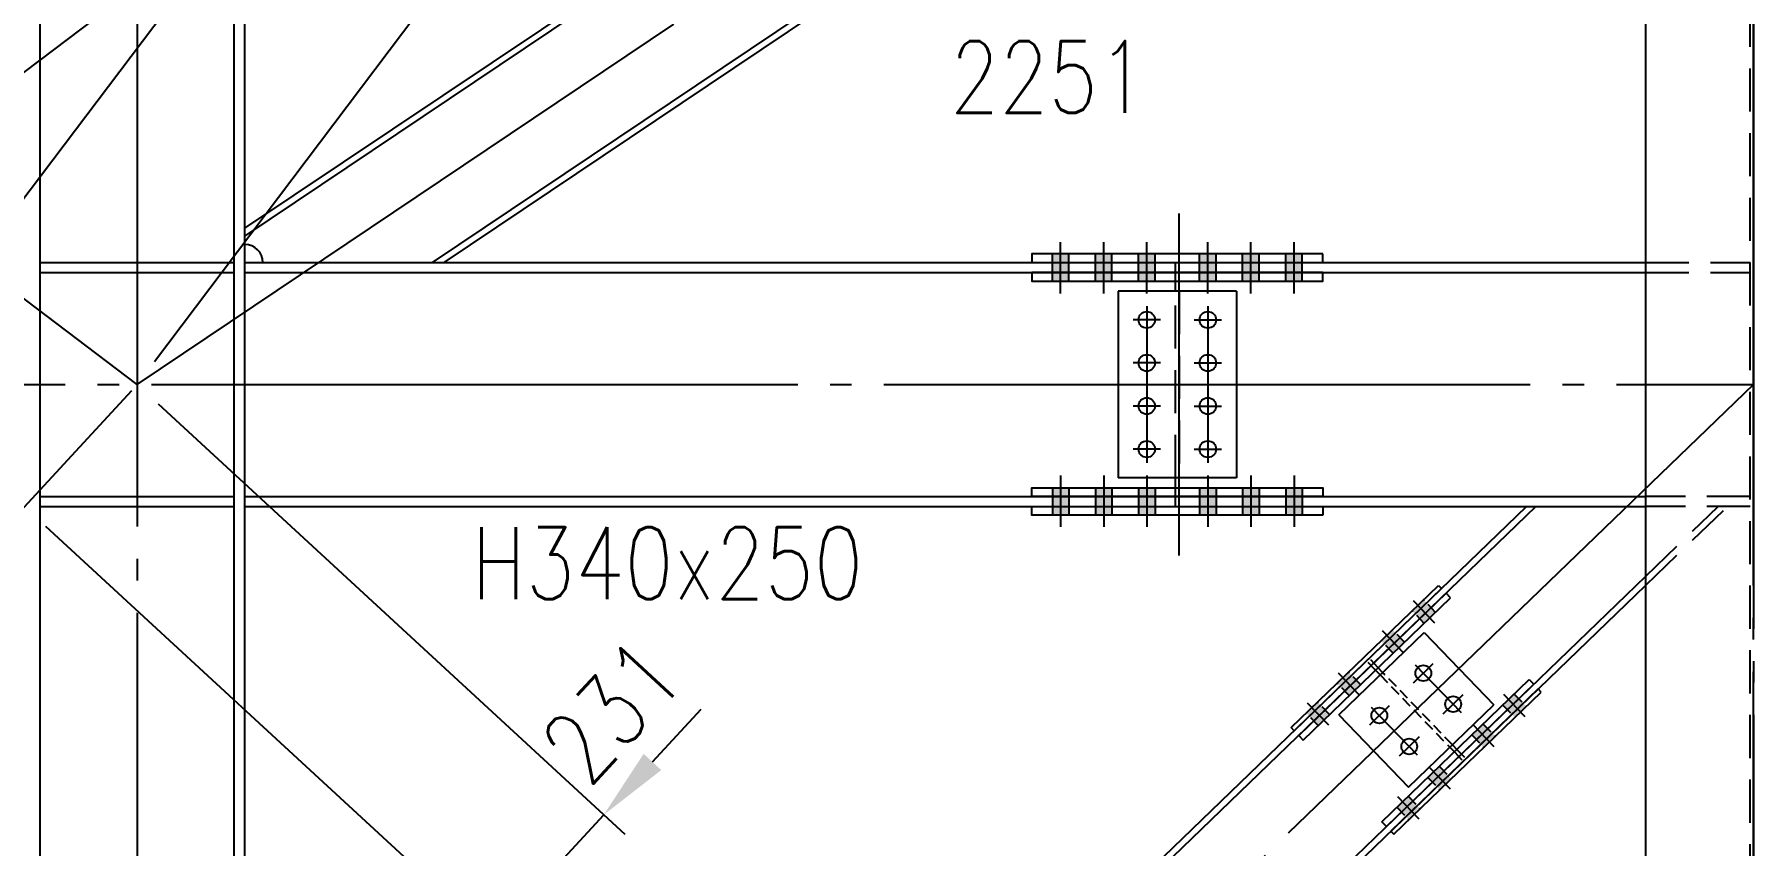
# Model space of a CAD drawing. Header units: millimetres. Extents: x 0 to 232280, y -26939 to 23794.
# Drawn here: x 148658 to 151052, y 6155 to 7285 of the extents above; entities that cross this region are included whole.
import ezdxf

# ---------------------------------------------------------------- set-up
doc = ezdxf.new("R2010")
doc.units = ezdxf.units.MM
doc.header["$LTSCALE"] = 30
doc.linetypes.add('JNK-CENTER', pattern=[34, 30, -1.5, 1, -1.5])
doc.linetypes.add('JNK-HIDDEN', pattern=[3, 2, -1])
for name, color, linetype in [('CEN-R', 1, 'JNK-CENTER'), ('CON-G', 3, 'Continuous'), ('CON-W', 7, 'Continuous'), ('CON-Y', 2, 'Continuous'), ('Dim-W', 7, 'Continuous'), ('HID-Y', 2, 'JNK-HIDDEN'), ('TXT-Y', 2, 'Continuous')]:
    doc.layers.add(name, color=color, linetype=linetype)
doc.styles.add('SIMPLEX', font='simplex.shx', dxfattribs={"width": 0.8})
doc.dimstyles.new('DIM40', dxfattribs={"dimscale": 40, "dimtxt": 2.5, "dimasz": 2.5, "dimexe": 1, "dimexo": 1, "dimgap": 1, "dimtad": 1, "dimdec": 0, "dimdsep": 46, "dimtxsty": 'SIMPLEX', "dimcen": 0, "dimclrd": 7, "dimclre": 7, "dimclrt": 2, "dimadec": 1, "dimazin": 2, "dimtfac": 1, "dimtdec": 0, "dimtix": 1, "dimtmove": 2, "dimatfit": 2, "dimfxl": 1, "dimtolj": 1, "dimtzin": 0, "dimarcsym": 1})

# ---------------------------------------------------------------- blocks, each defined once
blk = doc.blocks.new('A$C482E045D')
at = {"layer": 'CEN-R'}
blk.add_line((0, -136.6), (0, 35.2), dxfattribs=at)
at = {"layer": 'Dim-W', "ltscale": 0.5}
blk.add_solid([(-44, 0), (-44, -96), (44, 0), (44, -96)], dxfattribs=at)
at = {"layer": 'HID-Y'}
for p, q in [((-44, -96), (-44, 0)), ((44, -96), (44, 0))]:
    blk.add_line(p, q, dxfattribs=at)
blk = doc.blocks.new('A$C536E4F0C')
at = {"layer": 'CEN-R'}
for p, q in [((400, -227.3), (400, -596.7)), ((740, -227.3), (740, -596.7)), ((476.7, -292), (323.3, -292)), ((476.7, -292), (323.3, -292)), ((663.3, -292), (816.7, -292)), ((663.3, -292), (816.7, -292)), ((400, -443.3), (400, -596.7)), ((740, -443.3), (740, -596.7)), ((476.7, -532), (323.3, -532)), ((476.7, -532), (323.3, -532)), ((663.3, -532), (816.7, -532)), ((663.3, -532), (816.7, -532))]:
    blk.add_line(p, q, dxfattribs=at)
at = {"layer": 'CON-G'}
for p, q in [((0, 0), (1140, 0)), ((0, -24), (0, 0)), ((1140, 0), (1140, -24)), ((1140, -24), (0, -24)), ((1140, -60), (0, -60)), ((0, -60), (0, -96)), ((1140, -96), (1140, -60)), ((0, -96), (1140, -96)), ((240, -132), (900, -132)), ((240, -132), (240, -692)), ((560, -132), (560, -96)), ((580, -132), (580, -96)), ((900, -132), (900, -692)), ((1140, -96), (1140, -96)), ((0, -764), (0, -728)), ((0, -728), (1140, -728)), ((1140, -764), (0, -764)), ((240, -692), (900, -692)), ((560, -692), (560, -728)), ((580, -692), (580, -728)), ((1140, -728), (1140, -764)), ((1140, -728), (1140, -728)), ((1140, -800), (0, -800)), ((0, -800), (0, -824)), ((0, -824), (1140, -824)), ((1140, -824), (1140, -800))]:
    blk.add_line(p, q, dxfattribs=at)
for centre in [(400, -292), (740, -292), (400, -532), (740, -532)]:
    blk.add_circle(centre, 44, dxfattribs=at)
at = {"layer": 'HID-Y'}
for p, q in [((560, -96), (560, -24)), ((580, -96), (580, -24)), ((560, -132), (560, -692)), ((580, -692), (580, -132)), ((560, -728), (560, -800)), ((580, -728), (580, -800))]:
    blk.add_line(p, q, dxfattribs=at)
at = {"layer": 'Dim-W', "ltscale": 0.5}
for p in [(160, 0), (400, 0), (740, 0)]:
    blk.add_blockref('A$C482E045D', p, dxfattribs=at)
at = {"layer": 'Dim-W', "ltscale": 0.5, "xscale": -1}
blk.add_blockref('A$C482E045D', (980, 0), dxfattribs=at)
at = {"layer": 'Dim-W', "ltscale": 0.5, "xscale": -1, "rotation": 180}
for p in [(160, -824), (400, -824), (740, -824)]:
    blk.add_blockref('A$C482E045D', p, dxfattribs=at)
at = {"layer": 'Dim-W', "ltscale": 0.5, "rotation": 180}
blk.add_blockref('A$C482E045D', (980, -824), dxfattribs=at)
blk = doc.blocks.new('*D1746')
at = {"layer": 'DEFPOINTS', "color": 0, "ltscale": 0.5, "transparency": 16777216}
for p in [(148576.2, 8137.2), (147801.4, 7552.2), (148261.1, 6943.3)]:
    blk.add_point(p, dxfattribs=at)
at = {"layer": 'Dim-W', "color": 7, "linetype": 'ByBlock', "lineweight": -2, "ltscale": 0.5, "transparency": 16777216}
for p, q in [((148600.3, 8105.3), (149060.1, 7496.4)), ((147825.5, 7520.3), (148285.3, 6911.4)), ((148956.2, 7468), (148341, 7003.5))]:
    blk.add_line(p, q, dxfattribs=at)
at = {"layer": 'Dim-W', "color": 7, "ltscale": 0.5, "transparency": 16777216}
for points in [[(148946.1, 7481.3), (148966.2, 7454.7), (149036, 7528.3)], [(148330.9, 7016.8), (148351, 6990.2), (148261.1, 6943.3)]]:
    blk.add_solid(points, dxfattribs=at)
at = {"layer": 'Dim-W', "color": 2, "ltscale": 0.5, "transparency": 16777216, "insert": (148594.3, 7307.6), "char_height": 100, "attachment_point": 5, "rotation": 37.0528, "style": 'SIMPLEX'}
blk.add_mtext('\\A1;971', dxfattribs=at)
blk = doc.blocks.new('*D1838')
at = {"layer": 'DEFPOINTS', "color": 0, "ltscale": 0.5, "transparency": 16777216}
for p in [(149463.3, 8142.1), (148576.2, 6967.2), (148801.4, 6797.2)]:
    blk.add_point(p, dxfattribs=at)
at = {"layer": 'Dim-W', "color": 7, "linetype": 'ByBlock', "lineweight": -2, "ltscale": 0.5, "transparency": 16777216}
for p, q in [((149383.5, 8202.4), (149303.7, 8262.7)), ((149688.5, 7972.1), (149463.3, 8142.1)), ((148825.5, 6829.2), (149712.6, 8004.1)), ((148600.3, 6999.2), (149351.2, 7993.6)), ((149768.3, 7911.9), (149848.1, 7851.6))]:
    blk.add_line(p, q, dxfattribs=at)
at = {"layer": 'Dim-W', "color": 7, "ltscale": 0.5, "transparency": 16777216}
for points in [[(149393.5, 8215.7), (149373.4, 8189.1), (149463.3, 8142.1)], [(149778.3, 7925.2), (149758.2, 7898.6), (149688.5, 7972.1)]]:
    blk.add_solid(points, dxfattribs=at)
at = {"layer": 'Dim-W', "color": 2, "ltscale": 0.5, "transparency": 16777216, "insert": (149630.1, 8129), "char_height": 100, "attachment_point": 5, "rotation": 322.9472, "style": 'SIMPLEX', "bg_fill": 3, "box_fill_scale": 1.1, "bg_fill_color": 256, "bg_fill_true_color": 13158600, "bg_fill_transparency": 0}
blk.add_mtext('\\A1;282', dxfattribs=at)
blk = doc.blocks.new('*D1839')
at = {"layer": 'DEFPOINTS', "color": 0, "ltscale": 0.5, "transparency": 16777216}
for p in [(149463.3, 8142.1), (147026.6, 8137.2), (148576.2, 6967.2)]:
    blk.add_point(p, dxfattribs=at)
at = {"layer": 'Dim-W', "color": 7, "linetype": 'ByBlock', "lineweight": -2, "ltscale": 0.5, "transparency": 16777216}
for p, q in [((147050.7, 8169.2), (147937.7, 9344.1)), ((147993.4, 9251.9), (149383.5, 8202.4)), ((148600.3, 6999.2), (149351.2, 7993.6))]:
    blk.add_line(p, q, dxfattribs=at)
at = {"layer": 'Dim-W', "color": 7, "ltscale": 0.5, "transparency": 16777216}
for points in [[(148003.5, 9265.2), (147983.4, 9238.6), (147913.6, 9312.1)], [(149393.5, 8215.7), (149373.4, 8189.1), (149463.3, 8142.1)]]:
    blk.add_solid(points, dxfattribs=at)
at = {"layer": 'Dim-W', "color": 2, "ltscale": 0.5, "transparency": 16777216, "insert": (148742.7, 8799), "char_height": 100, "attachment_point": 5, "rotation": 322.9472, "style": 'SIMPLEX'}
blk.add_mtext('\\A1;1942', dxfattribs=at)
blk = doc.blocks.new('*D1750')
at = {"layer": 'DEFPOINTS', "color": 0, "ltscale": 0.5, "transparency": 16777216}
for p in [(148801.4, 6797.2), (148644.7, 6627.2), (149451.3, 6198.3)]:
    blk.add_point(p, dxfattribs=at)
at = {"layer": 'Dim-W', "color": 7, "linetype": 'ByBlock', "lineweight": -2, "ltscale": 0.5, "transparency": 16777216}
for p, q in [((148830.8, 6770.1), (149480.7, 6171.2)), ((148674.1, 6600.1), (149324, 6001.2)), ((149519.1, 6271.8), (149586.8, 6345.3)), ((149294.6, 6028.3), (149451.3, 6198.3)), ((149226.8, 5954.7), (149159.1, 5881.2))]:
    blk.add_line(p, q, dxfattribs=at)
at = {"layer": 'Dim-W', "color": 7, "ltscale": 0.5, "transparency": 16777216}
for points in [[(149506.8, 6283.1), (149531.3, 6260.5), (149451.3, 6198.3)], [(149214.6, 5966), (149239.1, 5943.4), (149294.6, 6028.3)]]:
    blk.add_solid(points, dxfattribs=at)
at = {"layer": 'Dim-W', "color": 2, "ltscale": 0.5, "transparency": 16777216, "insert": (149462.5, 6343.3), "char_height": 100, "attachment_point": 5, "rotation": 47.3349, "style": 'SIMPLEX'}
blk.add_mtext('\\A1;231', dxfattribs=at)
blk = doc.blocks.new('*D1751')
at = {"layer": 'DEFPOINTS', "color": 0, "ltscale": 0.5, "transparency": 16777216}
for p in [(148644.7, 6627.2), (149294.6, 6028.3), (147801.4, 5712.2)]:
    blk.add_point(p, dxfattribs=at)
at = {"layer": 'Dim-W', "color": 7, "linetype": 'ByBlock', "lineweight": -2, "ltscale": 0.5, "transparency": 16777216}
for p, q in [((148674.1, 6600.1), (149324, 6001.2)), ((148519.1, 5186.8), (149226.8, 5954.7)), ((147830.8, 5685.1), (148480.7, 5086.1))]:
    blk.add_line(p, q, dxfattribs=at)
at = {"layer": 'Dim-W', "color": 7, "ltscale": 0.5, "transparency": 16777216}
for points in [[(149214.6, 5966), (149239.1, 5943.4), (149294.6, 6028.3)], [(148506.8, 5198.1), (148531.3, 5175.5), (148451.3, 5113.3)]]:
    blk.add_solid(points, dxfattribs=at)
at = {"layer": 'Dim-W', "color": 2, "ltscale": 0.5, "transparency": 16777216, "insert": (148806.8, 5631.8), "char_height": 100, "attachment_point": 5, "rotation": 47.3349, "style": 'SIMPLEX'}
blk.add_mtext('\\A1;1244', dxfattribs=at)
blk = doc.blocks.new('*D1730')
at = {"layer": 'DEFPOINTS', "color": 0, "ltscale": 0.5, "transparency": 16777216}
for p in [(151052.4, 10091.4), (151052.4, 8537.6), (151602.4, 6967.2)]:
    blk.add_point(p, dxfattribs=at)
at = {"layer": 'Dim-W', "color": 7, "linetype": 'ByBlock', "lineweight": -2, "ltscale": 0.5, "transparency": 16777216}
for p, q in [((151052.4, 8577.6), (151052.4, 10131.4)), ((151602.4, 7007.2), (151602.4, 10131.4)), ((151502.4, 10091.4), (151152.4, 10091.4))]:
    blk.add_line(p, q, dxfattribs=at)
at = {"layer": 'Dim-W', "color": 7, "ltscale": 0.5, "transparency": 16777216}
for points in [[(151152.4, 10108.1), (151152.4, 10074.8), (151052.4, 10091.4)], [(151502.4, 10108.1), (151502.4, 10074.8), (151602.4, 10091.4)]]:
    blk.add_solid(points, dxfattribs=at)
at = {"layer": 'Dim-W', "color": 2, "ltscale": 0.5, "transparency": 16777216, "insert": (151327.4, 10181.4), "char_height": 100, "attachment_point": 5, "style": 'SIMPLEX'}
blk.add_mtext('\\A1;550', dxfattribs=at)
blk = doc.blocks.new('*D1683')
at = {"layer": 'DEFPOINTS', "color": 0, "ltscale": 0.5, "transparency": 16777216}
for p in [(151218, 6967.2), (151947, 6967.2), (151052.4, 6797.2)]:
    blk.add_point(p, dxfattribs=at)
at = {"layer": 'Dim-W', "color": 7, "linetype": 'ByBlock', "lineweight": -2, "ltscale": 0.5, "transparency": 16777216}
for p, q in [((151947, 7067.2), (151947, 7167.2)), ((151258, 6967.2), (151987, 6967.2)), ((151947, 6797.2), (151947, 6967.2)), ((151092.4, 6797.2), (151987, 6797.2)), ((151947, 6697.2), (151947, 6597.2))]:
    blk.add_line(p, q, dxfattribs=at)
at = {"layer": 'Dim-W', "color": 7, "ltscale": 0.5, "transparency": 16777216}
for points in [[(151930.4, 7067.2), (151963.7, 7067.2), (151947, 6967.2)], [(151930.4, 6697.2), (151963.7, 6697.2), (151947, 6797.2)]]:
    blk.add_solid(points, dxfattribs=at)
at = {"layer": 'Dim-W', "color": 2, "ltscale": 0.5, "transparency": 16777216, "insert": (151857, 6629.8), "char_height": 100, "attachment_point": 5, "rotation": 90, "style": 'SIMPLEX'}
blk.add_mtext('\\A1;170', dxfattribs=at)

msp = doc.modelspace()

# ---------------------------------------------------------------- hatches: boundary and pattern name
at = {"layer": 'CON-W'}
h = msp.add_hatch(color=256, dxfattribs=at)
h.paths.add_polyline_path([(150087.4, 6967.23), (150087.4, 6979.23), (150098.9, 6979.23), (150098.9, 6967.23)])
h.paths.add_polyline_path([(150075.9, 6967.23), (150075.9, 6979.23), (150087.4, 6979.23), (150087.4, 6967.23)])
h.paths.add_polyline_path([(150075.9, 6967.23), (150087.4, 6967.23), (150087.4, 6953.23), (150075.9, 6953.23)])
h.paths.add_polyline_path([(150087.4, 6967.23), (150098.9, 6967.23), (150098.9, 6953.23), (150087.4, 6953.23)])
h.paths.add_polyline_path([(150087.4, 6953.23), (150098.9, 6953.23), (150098.9, 6941.23), (150087.4, 6941.23)])
h.paths.add_polyline_path([(150075.9, 6953.23), (150087.4, 6953.23), (150087.4, 6941.23), (150075.9, 6941.23)])
h = msp.add_hatch(color=256, dxfattribs=at)
h.paths.add_polyline_path([(150147.4, 6967.23), (150147.4, 6979.23), (150158.9, 6979.23), (150158.9, 6967.23)])
h.paths.add_polyline_path([(150135.9, 6967.23), (150135.9, 6979.23), (150147.4, 6979.23), (150147.4, 6967.23)])
h.paths.add_polyline_path([(150135.9, 6967.23), (150147.4, 6967.23), (150147.4, 6953.23), (150135.9, 6953.23)])
h.paths.add_polyline_path([(150147.4, 6967.23), (150158.9, 6967.23), (150158.9, 6953.23), (150147.4, 6953.23)])
h.paths.add_polyline_path([(150147.4, 6953.23), (150158.9, 6953.23), (150158.9, 6941.23), (150147.4, 6941.23)])
h.paths.add_polyline_path([(150135.9, 6953.23), (150147.4, 6953.23), (150147.4, 6941.23), (150135.9, 6941.23)])
h = msp.add_hatch(color=256, dxfattribs=at)
h.paths.add_polyline_path([(150207.4, 6967.23), (150207.4, 6979.23), (150218.9, 6979.23), (150218.9, 6967.23)])
h.paths.add_polyline_path([(150195.9, 6967.23), (150195.9, 6979.23), (150207.4, 6979.23), (150207.4, 6967.23)])
h.paths.add_polyline_path([(150195.9, 6967.23), (150207.4, 6967.23), (150207.4, 6953.23), (150195.9, 6953.23)])
h.paths.add_polyline_path([(150207.4, 6967.23), (150218.9, 6967.23), (150218.9, 6953.23), (150207.4, 6953.23)])
h.paths.add_polyline_path([(150207.4, 6953.23), (150218.9, 6953.23), (150218.9, 6941.23), (150207.4, 6941.23)])
h.paths.add_polyline_path([(150195.9, 6953.23), (150207.4, 6953.23), (150207.4, 6941.23), (150195.9, 6941.23)])
h = msp.add_hatch(color=256, dxfattribs=at)
h.paths.add_polyline_path([(150292.4, 6967.23), (150292.4, 6979.23), (150303.9, 6979.23), (150303.9, 6967.23)])
h.paths.add_polyline_path([(150280.9, 6967.23), (150280.9, 6979.23), (150292.4, 6979.23), (150292.4, 6967.23)])
h.paths.add_polyline_path([(150280.9, 6967.23), (150292.4, 6967.23), (150292.4, 6953.23), (150280.9, 6953.23)])
h.paths.add_polyline_path([(150292.4, 6967.23), (150303.9, 6967.23), (150303.9, 6953.23), (150292.4, 6953.23)])
h.paths.add_polyline_path([(150292.4, 6953.23), (150303.9, 6953.23), (150303.9, 6941.23), (150292.4, 6941.23)])
h.paths.add_polyline_path([(150280.9, 6953.23), (150292.4, 6953.23), (150292.4, 6941.23), (150280.9, 6941.23)])
h = msp.add_hatch(color=256, dxfattribs=at)
h.paths.add_polyline_path([(150352.4, 6967.23), (150352.4, 6979.23), (150363.9, 6979.23), (150363.9, 6967.23)])
h.paths.add_polyline_path([(150340.9, 6967.23), (150340.9, 6979.23), (150352.4, 6979.23), (150352.4, 6967.23)])
h.paths.add_polyline_path([(150340.9, 6967.23), (150352.4, 6967.23), (150352.4, 6953.23), (150340.9, 6953.23)])
h.paths.add_polyline_path([(150352.4, 6967.23), (150363.9, 6967.23), (150363.9, 6953.23), (150352.4, 6953.23)])
h.paths.add_polyline_path([(150352.4, 6953.23), (150363.9, 6953.23), (150363.9, 6941.23), (150352.4, 6941.23)])
h.paths.add_polyline_path([(150340.9, 6953.23), (150352.4, 6953.23), (150352.4, 6941.23), (150340.9, 6941.23)])
h = msp.add_hatch(color=256, dxfattribs=at)
h.paths.add_polyline_path([(150412.4, 6967.23), (150412.4, 6979.23), (150423.9, 6979.23), (150423.9, 6967.23)])
h.paths.add_polyline_path([(150400.9, 6967.23), (150400.9, 6979.23), (150412.4, 6979.23), (150412.4, 6967.23)])
h.paths.add_polyline_path([(150400.9, 6967.23), (150412.4, 6967.23), (150412.4, 6953.23), (150400.9, 6953.23)])
h.paths.add_polyline_path([(150412.4, 6967.23), (150423.9, 6967.23), (150423.9, 6953.23), (150412.4, 6953.23)])
h.paths.add_polyline_path([(150412.4, 6953.23), (150423.9, 6953.23), (150423.9, 6941.23), (150412.4, 6941.23)])
h.paths.add_polyline_path([(150400.9, 6953.23), (150412.4, 6953.23), (150412.4, 6941.23), (150400.9, 6941.23)])
h = msp.add_hatch(color=256, dxfattribs=at)
h.paths.add_polyline_path([(150087.4, 6627.23), (150087.4, 6615.23), (150098.9, 6615.23), (150098.9, 6627.23)])
h.paths.add_polyline_path([(150075.9, 6627.23), (150075.9, 6615.23), (150087.4, 6615.23), (150087.4, 6627.23)])
h.paths.add_polyline_path([(150075.9, 6627.23), (150087.4, 6627.23), (150087.4, 6641.23), (150075.9, 6641.23)])
h.paths.add_polyline_path([(150087.4, 6627.23), (150098.9, 6627.23), (150098.9, 6641.23), (150087.4, 6641.23)])
h.paths.add_polyline_path([(150087.4, 6641.23), (150098.9, 6641.23), (150098.9, 6653.23), (150087.4, 6653.23)])
h.paths.add_polyline_path([(150075.9, 6641.23), (150087.4, 6641.23), (150087.4, 6653.23), (150075.9, 6653.23)])
h = msp.add_hatch(color=256, dxfattribs=at)
h.paths.add_polyline_path([(150147.4, 6627.23), (150147.4, 6615.23), (150158.9, 6615.23), (150158.9, 6627.23)])
h.paths.add_polyline_path([(150135.9, 6627.23), (150135.9, 6615.23), (150147.4, 6615.23), (150147.4, 6627.23)])
h.paths.add_polyline_path([(150135.9, 6627.23), (150147.4, 6627.23), (150147.4, 6641.23), (150135.9, 6641.23)])
h.paths.add_polyline_path([(150147.4, 6627.23), (150158.9, 6627.23), (150158.9, 6641.23), (150147.4, 6641.23)])
h.paths.add_polyline_path([(150147.4, 6641.23), (150158.9, 6641.23), (150158.9, 6653.23), (150147.4, 6653.23)])
h.paths.add_polyline_path([(150135.9, 6641.23), (150147.4, 6641.23), (150147.4, 6653.23), (150135.9, 6653.23)])
h = msp.add_hatch(color=256, dxfattribs=at)
h.paths.add_polyline_path([(150207.4, 6627.23), (150207.4, 6615.23), (150218.9, 6615.23), (150218.9, 6627.23)])
h.paths.add_polyline_path([(150195.9, 6627.23), (150195.9, 6615.23), (150207.4, 6615.23), (150207.4, 6627.23)])
h.paths.add_polyline_path([(150195.9, 6627.23), (150207.4, 6627.23), (150207.4, 6641.23), (150195.9, 6641.23)])
h.paths.add_polyline_path([(150207.4, 6627.23), (150218.9, 6627.23), (150218.9, 6641.23), (150207.4, 6641.23)])
h.paths.add_polyline_path([(150207.4, 6641.23), (150218.9, 6641.23), (150218.9, 6653.23), (150207.4, 6653.23)])
h.paths.add_polyline_path([(150195.9, 6641.23), (150207.4, 6641.23), (150207.4, 6653.23), (150195.9, 6653.23)])
h = msp.add_hatch(color=256, dxfattribs=at)
h.paths.add_polyline_path([(150292.4, 6627.23), (150292.4, 6615.23), (150303.9, 6615.23), (150303.9, 6627.23)])
h.paths.add_polyline_path([(150280.9, 6627.23), (150280.9, 6615.23), (150292.4, 6615.23), (150292.4, 6627.23)])
h.paths.add_polyline_path([(150280.9, 6627.23), (150292.4, 6627.23), (150292.4, 6641.23), (150280.9, 6641.23)])
h.paths.add_polyline_path([(150292.4, 6627.23), (150303.9, 6627.23), (150303.9, 6641.23), (150292.4, 6641.23)])
h.paths.add_polyline_path([(150292.4, 6641.23), (150303.9, 6641.23), (150303.9, 6653.23), (150292.4, 6653.23)])
h.paths.add_polyline_path([(150280.9, 6641.23), (150292.4, 6641.23), (150292.4, 6653.23), (150280.9, 6653.23)])
h = msp.add_hatch(color=256, dxfattribs=at)
h.paths.add_polyline_path([(150352.4, 6627.23), (150352.4, 6615.23), (150363.9, 6615.23), (150363.9, 6627.23)])
h.paths.add_polyline_path([(150340.9, 6627.23), (150340.9, 6615.23), (150352.4, 6615.23), (150352.4, 6627.23)])
h.paths.add_polyline_path([(150340.9, 6627.23), (150352.4, 6627.23), (150352.4, 6641.23), (150340.9, 6641.23)])
h.paths.add_polyline_path([(150352.4, 6627.23), (150363.9, 6627.23), (150363.9, 6641.23), (150352.4, 6641.23)])
h.paths.add_polyline_path([(150352.4, 6641.23), (150363.9, 6641.23), (150363.9, 6653.23), (150352.4, 6653.23)])
h.paths.add_polyline_path([(150340.9, 6641.23), (150352.4, 6641.23), (150352.4, 6653.23), (150340.9, 6653.23)])
h = msp.add_hatch(color=256, dxfattribs=at)
h.paths.add_polyline_path([(150412.4, 6627.23), (150412.4, 6615.23), (150423.9, 6615.23), (150423.9, 6627.23)])
h.paths.add_polyline_path([(150400.9, 6627.23), (150400.9, 6615.23), (150412.4, 6615.23), (150412.4, 6627.23)])
h.paths.add_polyline_path([(150400.9, 6627.23), (150412.4, 6627.23), (150412.4, 6641.23), (150400.9, 6641.23)])
h.paths.add_polyline_path([(150412.4, 6627.23), (150423.9, 6627.23), (150423.9, 6641.23), (150412.4, 6641.23)])
h.paths.add_polyline_path([(150412.4, 6641.23), (150423.9, 6641.23), (150423.9, 6653.23), (150412.4, 6653.23)])
h.paths.add_polyline_path([(150400.9, 6641.23), (150412.4, 6641.23), (150412.4, 6653.23), (150400.9, 6653.23)])

# ---------------------------------------------------------------- linework, layer by layer
at = {"layer": 'CEN-R'}
for p, q in [((148801.4, 8519.38), (148801.4, 4477.2)), ((151052.4, 4477.2), (151052.4, 8477.23)), ((151052.4, 8377.23), (151052.4, 4477.2)), ((148801.4, 6797.23), (146801.4, 8307.23)), ((148801.4, 6797.23), (151052.4, 8307.23)), ((150252.4, 6559.23), (150252.4, 7035.23)), ((150087.4, 6923.77), (150087.4, 6995.5)), ((150147.4, 6923.77), (150147.4, 6995.5)), ((150207.4, 6923.77), (150207.4, 6995.5)), ((150292.4, 6923.77), (150292.4, 6995.5)), ((150352.4, 6923.77), (150352.4, 6995.5)), ((150412.4, 6923.77), (150412.4, 6995.5)), ((150207.4, 6906.4), (150207.4, 6688.06)), ((150292.4, 6906.4), (150292.4, 6688.06)), ((150226.56, 6887.23), (150188.23, 6887.23)), ((150226.56, 6887.23), (150188.23, 6887.23)), ((150273.23, 6887.23), (150311.56, 6887.23)), ((150273.23, 6887.23), (150311.56, 6887.23)), ((150226.56, 6827.23), (150188.23, 6827.23)), ((150273.23, 6827.23), (150311.56, 6827.23)), ((146801.4, 4627.2), (148801.4, 6797.23)), ((147801.4, 6797.23), (151052.4, 6797.23)), ((151052.4, 6797.23), (148801.4, 4627.2)), ((150226.56, 6767.23), (150188.23, 6767.23)), ((150273.23, 6767.23), (150311.56, 6767.23)), ((150226.56, 6707.23), (150188.23, 6707.23)), ((150226.56, 6707.23), (150188.23, 6707.23)), ((150207.4, 6726.4), (150207.4, 6688.06)), ((150273.23, 6707.23), (150311.56, 6707.23)), ((150273.23, 6707.23), (150311.56, 6707.23)), ((150292.4, 6726.4), (150292.4, 6688.06)), ((150087.4, 6670.69), (150087.4, 6598.96)), ((150147.4, 6670.69), (150147.4, 6598.96)), ((150207.4, 6670.69), (150207.4, 6598.96)), ((150292.4, 6670.69), (150292.4, 6598.96)), ((150352.4, 6670.69), (150352.4, 6598.96)), ((150412.4, 6670.69), (150412.4, 6598.96))]:
    msp.add_line(p, q, dxfattribs=at)
at = {"layer": 'CON-G'}
for p, q in [((150902.4, 4477.2), (150902.4, 8477.23)), ((148951.4, 4477.2), (148951.4, 8137.23)), ((148951.4, 7014.65), (150624.85, 8137.23)), ((148951.4, 7003.82), (150641.01, 8137.23)), ((149212.79, 6967.23), (150902.4, 8100.64)), ((149228.94, 6967.23), (150902.4, 8089.8)), ((148665.4, 6967.23), (148937.4, 6967.23)), ((148951.4, 6967.23), (150902.4, 6967.23)), ((148951.4, 6967.23), (150902.4, 6967.23)), ((148665.4, 6953.23), (148937.4, 6953.23)), ((148951.4, 6953.23), (150902.4, 6953.23)), ((150332.4, 6927.23), (150167.4, 6927.23)), ((150167.4, 6927.23), (150167.4, 6667.23)), ((150247.4, 6927.23), (150247.4, 6941.23)), ((150252.4, 6927.23), (150252.4, 6941.23)), ((150332.4, 6927.23), (150332.4, 6667.23)), ((150332.4, 6667.23), (150167.4, 6667.23)), ((150247.4, 6653.23), (150247.4, 6667.23)), ((150252.4, 6653.23), (150252.4, 6667.23)), ((148665.4, 6641.23), (148937.4, 6641.23)), ((148951.4, 6641.23), (150902.4, 6641.23)), ((148665.4, 6627.23), (148937.4, 6627.23)), ((148951.4, 6627.23), (150902.4, 6627.23)), ((148951.4, 4906.54), (150736.29, 6627.23)), ((148951.4, 4894.04), (150749.26, 6627.23)), ((148951.4, 4649.57), (150902.4, 6530.39)), ((148951.4, 4637.07), (150902.4, 6517.89))]:
    msp.add_line(p, q, dxfattribs=at)
for points in [[(150452.4, 6979.23), (150047.4, 6979.23), (150047.4, 6967.23), (150452.4, 6967.23)], [(150452.4, 6953.23), (150047.4, 6953.23), (150047.4, 6941.23), (150452.4, 6941.23)], [(150452.4, 6641.23), (150047.4, 6641.23), (150047.4, 6653.23), (150452.4, 6653.23)], [(150452.4, 6615.23), (150047.4, 6615.23), (150047.4, 6627.23), (150452.4, 6627.23)]]:
    msp.add_lwpolyline(points, close=True, dxfattribs=at)
for centre in [(150207.4, 6887.23), (150292.4, 6887.23), (150207.4, 6827.23), (150292.4, 6827.23), (150207.4, 6767.23), (150292.4, 6767.23), (150207.4, 6707.23), (150292.4, 6707.23)]:
    msp.add_circle(centre, 11.5, dxfattribs=at)
msp.add_arc((148951.4, 6967.23), 25, 0, 90, dxfattribs=at)
at = {"layer": 'Dim-W'}
msp.add_line((150252.4, 6692.23), (150252.4, 6902.23), dxfattribs=at)
at = {"layer": 'HID-Y'}
for p, q in [((151047.4, 4477.2), (151047.4, 8477.23)), ((150075.9, 6941.23), (150075.9, 6979.23)), ((150098.9, 6941.23), (150098.9, 6979.23)), ((150135.9, 6941.23), (150135.9, 6979.23)), ((150158.9, 6941.23), (150158.9, 6979.23)), ((150195.9, 6941.23), (150195.9, 6979.23)), ((150218.9, 6941.23), (150218.9, 6979.23)), ((150247.4, 6941.23), (150247.4, 6967.23)), ((150252.4, 6941.23), (150252.4, 6967.23)), ((150280.9, 6941.23), (150280.9, 6979.23)), ((150303.9, 6941.23), (150303.9, 6979.23)), ((150340.9, 6941.23), (150340.9, 6979.23)), ((150363.9, 6941.23), (150363.9, 6979.23)), ((150400.9, 6941.23), (150400.9, 6979.23)), ((150423.9, 6941.23), (150423.9, 6979.23)), ((150902.4, 6967.23), (151047.4, 6967.23)), ((150902.4, 6953.23), (151047.4, 6953.23)), ((150247.4, 6667.23), (150247.4, 6927.23)), ((150252.4, 6927.23), (150252.4, 6667.23)), ((150075.9, 6653.23), (150075.9, 6615.23)), ((150098.9, 6653.23), (150098.9, 6615.23)), ((150135.9, 6653.23), (150135.9, 6615.23)), ((150158.9, 6653.23), (150158.9, 6615.23)), ((150195.9, 6653.23), (150195.9, 6615.23)), ((150218.9, 6653.23), (150218.9, 6615.23)), ((150247.4, 6627.23), (150247.4, 6653.23)), ((150252.4, 6627.23), (150252.4, 6653.23)), ((150280.9, 6653.23), (150280.9, 6615.23)), ((150303.9, 6653.23), (150303.9, 6615.23)), ((150340.9, 6653.23), (150340.9, 6615.23)), ((150363.9, 6653.23), (150363.9, 6615.23)), ((150400.9, 6653.23), (150400.9, 6615.23)), ((150423.9, 6653.23), (150423.9, 6615.23)), ((151047.4, 6641.23), (150902.4, 6641.23)), ((150902.4, 6517.89), (151015.81, 6627.23)), ((150902.4, 6530.39), (151002.85, 6627.23)), ((151047.4, 6627.23), (150902.4, 6627.23))]:
    msp.add_line(p, q, dxfattribs=at)

# ---------------------------------------------------------------- block references
at = {"layer": 'Dim-W', "ltscale": 0.5, "xscale": 0.25, "yscale": 0.25, "zscale": 0.25, "rotation": 43.95071346280099}
msp.add_blockref('A$C536E4F0C', (150408.56, 6319.62), dxfattribs=at)

# ---------------------------------------------------------------- texts
at = {"layer": 'CON-Y', "style": 'SIMPLEX', "width": 0.8}
msp.add_text('2251', height=100, dxfattribs=at).set_placement((149933.48, 7175.17))
at = {"layer": 'TXT-Y', "color": 2, "style": 'SIMPLEX', "width": 0.8}
msp.add_text('H340x250', height=100, dxfattribs=at).set_placement((149267.25, 6498.53))

# ---------------------------------------------------------------- dimensions: what is measured, and where the dimension line sits
at = {"layer": 'Dim-W', "ltscale": 0.5}
for base, p1, p2, angle, picture, middle in [((151052.4, 10091.43), (151602.4, 6967.23), (151052.4, 8537.58), 180, '*D1730', (151327.4, 10181.43)), ((148261.15, 6943.29), (148576.23, 8137.23), (147801.4, 7552.23), 37.0528, '*D1746', (148594.34, 7307.61)), ((149294.6, 6028.27), (147801.4, 5712.22), (148644.72, 6627.23), 47.33485, '*D1751', (148806.76, 5631.75))]:
    dim = msp.add_linear_dim(base=base, p1=p1, p2=p2, angle=angle, dimstyle='DIM40', dxfattribs=at)
    dim.commit()
    dim.dimension.update_dxf_attribs({"geometry": picture, "text_midpoint": middle})
dim = msp.add_linear_dim(base=(151947.05, 6967.23), p1=(151052.4, 6797.23), p2=(151217.96, 6967.23), angle=90, dimstyle='DIM40', dxfattribs=at)
dim.commit()
dim.dimension.update_dxf_attribs({"geometry": '*D1683', "text_midpoint": (151857.05, 6629.83), "dimtype": 160})

# ---------------------------------------------------------------- next in the draw order: dimensions: what is measured, and where the dimension line sits
dim = msp.add_linear_dim(base=(149463.29, 8142.15), p1=(148801.4, 6797.23), p2=(148576.23, 6967.23), angle=322.9472, dimstyle='DIM40', override={"dimtfill": 1}, dxfattribs=at)
dim.commit()
dim.dimension.update_dxf_attribs({"geometry": '*D1838', "text_midpoint": (149630.11, 8128.97)})

# ---------------------------------------------------------------- next in the draw order: linework, layer by layer
at = {"layer": 'CON-G'}
for p, q in [((148666.4, 4477.2), (148666.4, 8137.23)), ((148936.4, 4477.2), (148936.4, 8137.23))]:
    msp.add_line(p, q, dxfattribs=at)

# ---------------------------------------------------------------- next in the draw order: dimensions: what is measured, and where the dimension line sits
at = {"layer": 'Dim-W', "ltscale": 0.5}
dim = msp.add_linear_dim(base=(149463.29, 8142.14), p1=(147026.56, 8137.23), p2=(148576.23, 6967.23), angle=322.9472, dimstyle='DIM40', dxfattribs=at)
dim.commit()
dim.dimension.update_dxf_attribs({"geometry": '*D1839', "text_midpoint": (148742.68, 8798.97)})
dim = msp.add_linear_dim(base=(149451.28, 6198.27), p1=(148644.72, 6627.23), p2=(148801.4, 6797.23), angle=47.33485, dimstyle='DIM40', dxfattribs=at)
dim.commit()
dim.dimension.update_dxf_attribs({"geometry": '*D1750', "text_midpoint": (149462.51, 6343.25), "dimtype": 160})

doc.saveas('drawing.dxf')
